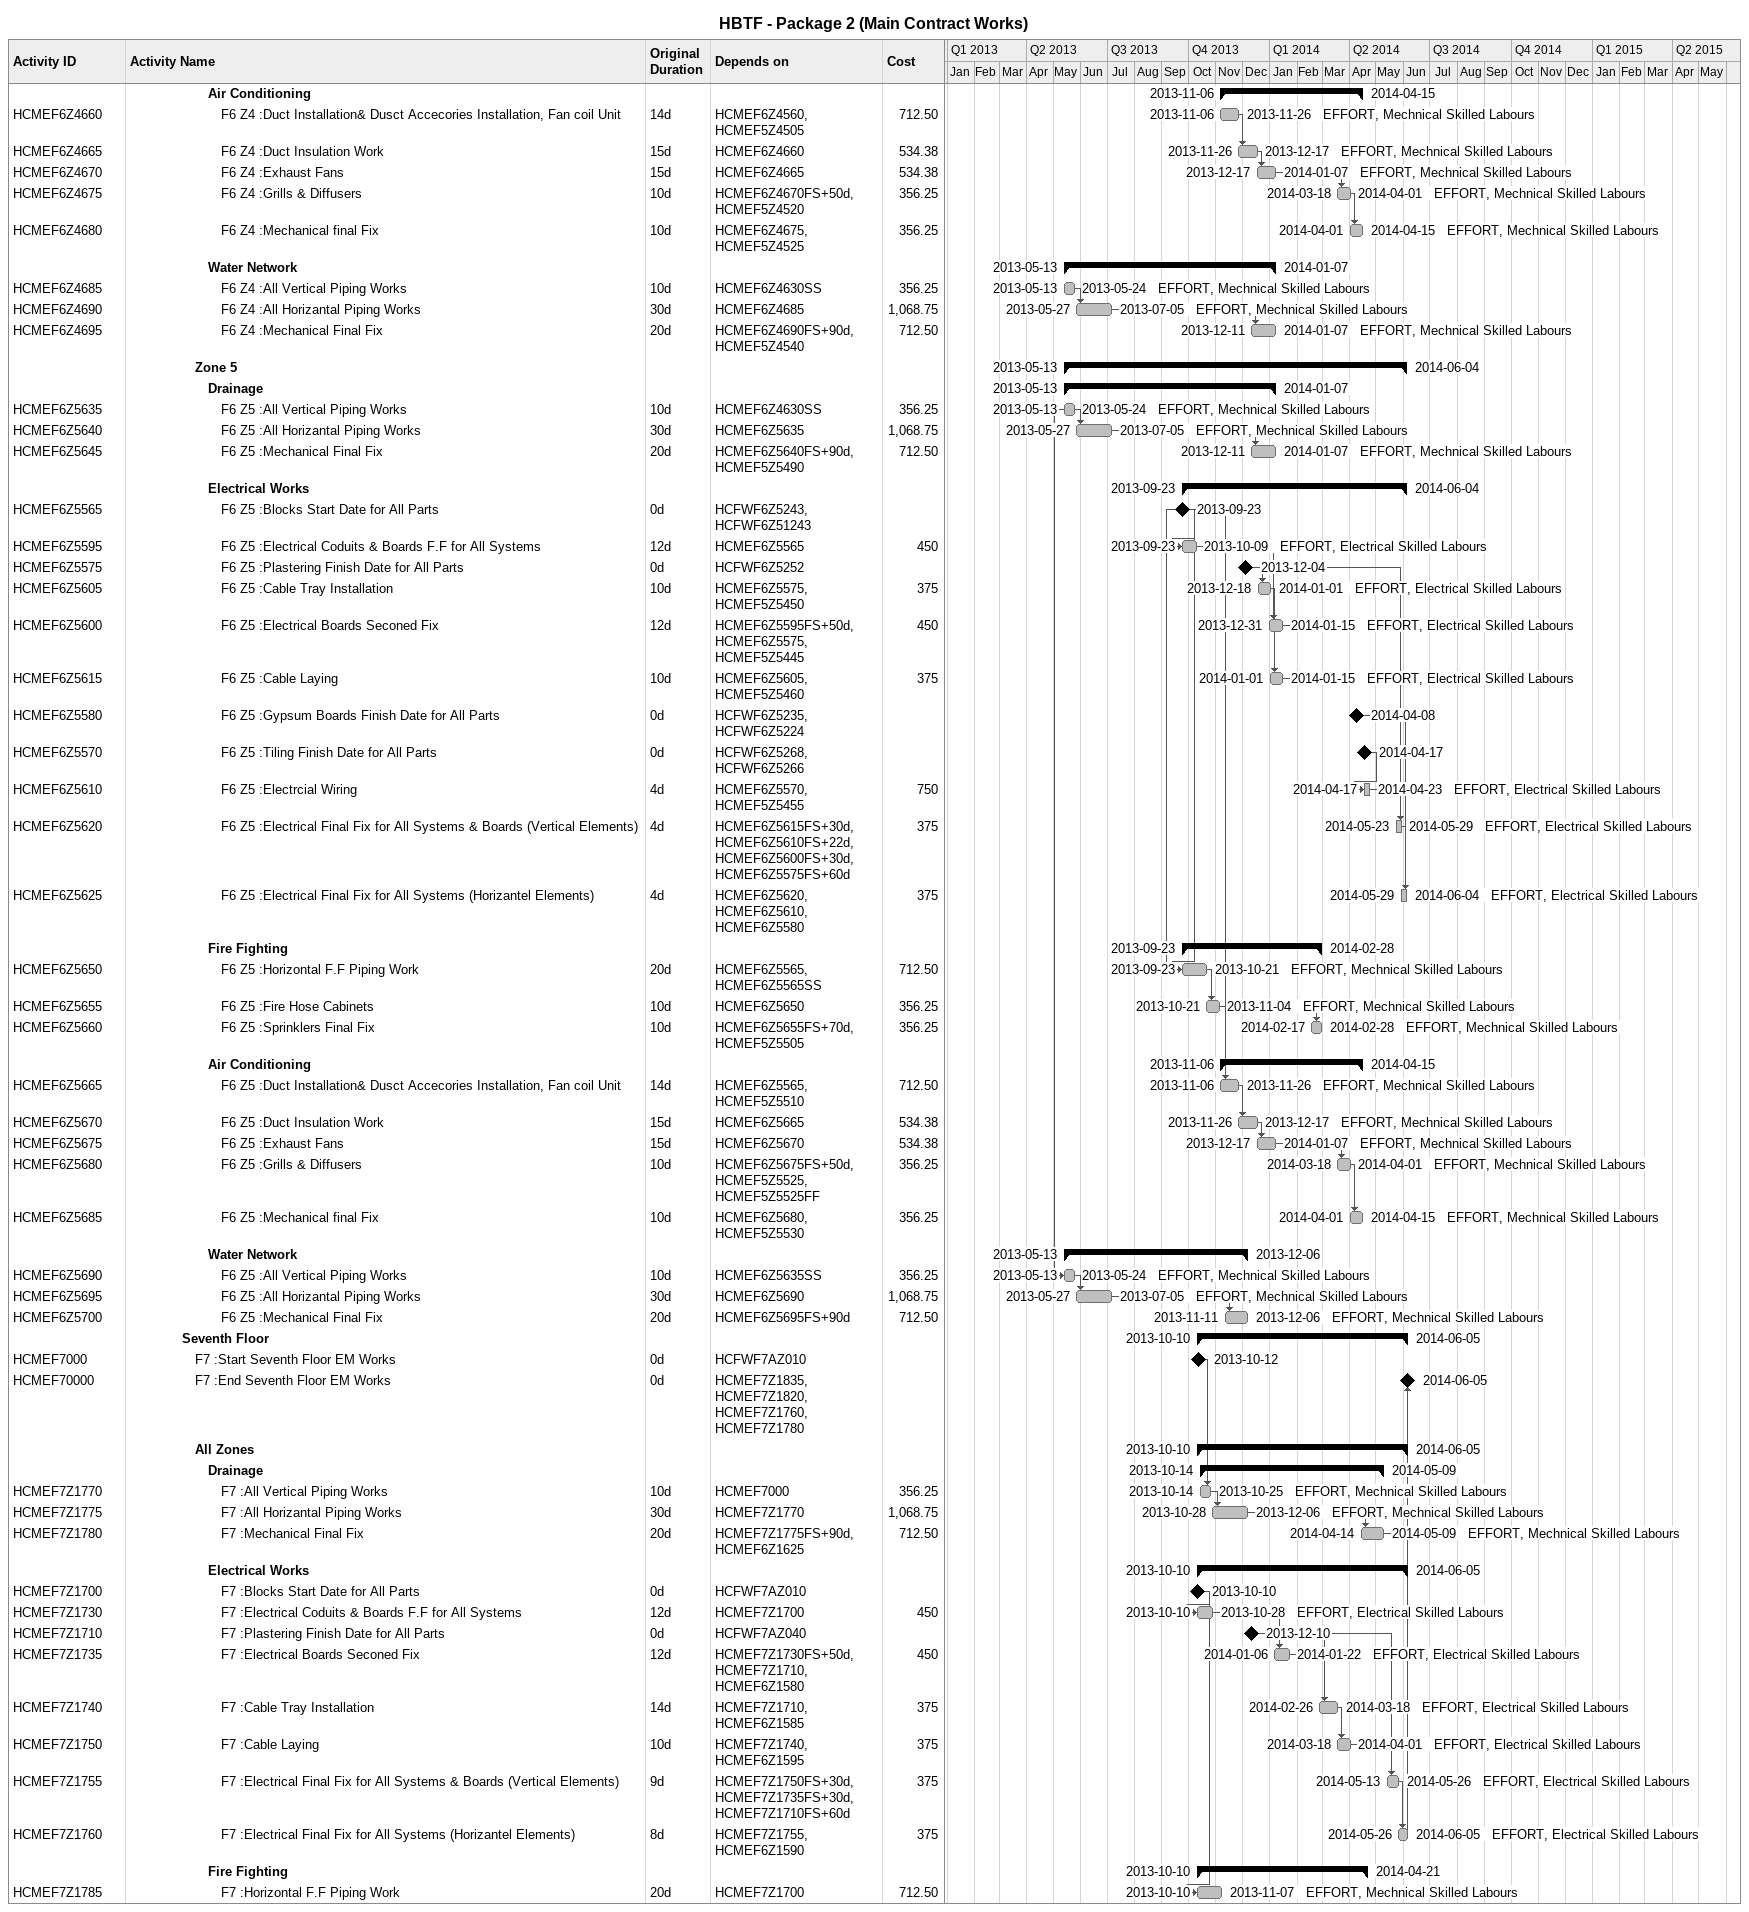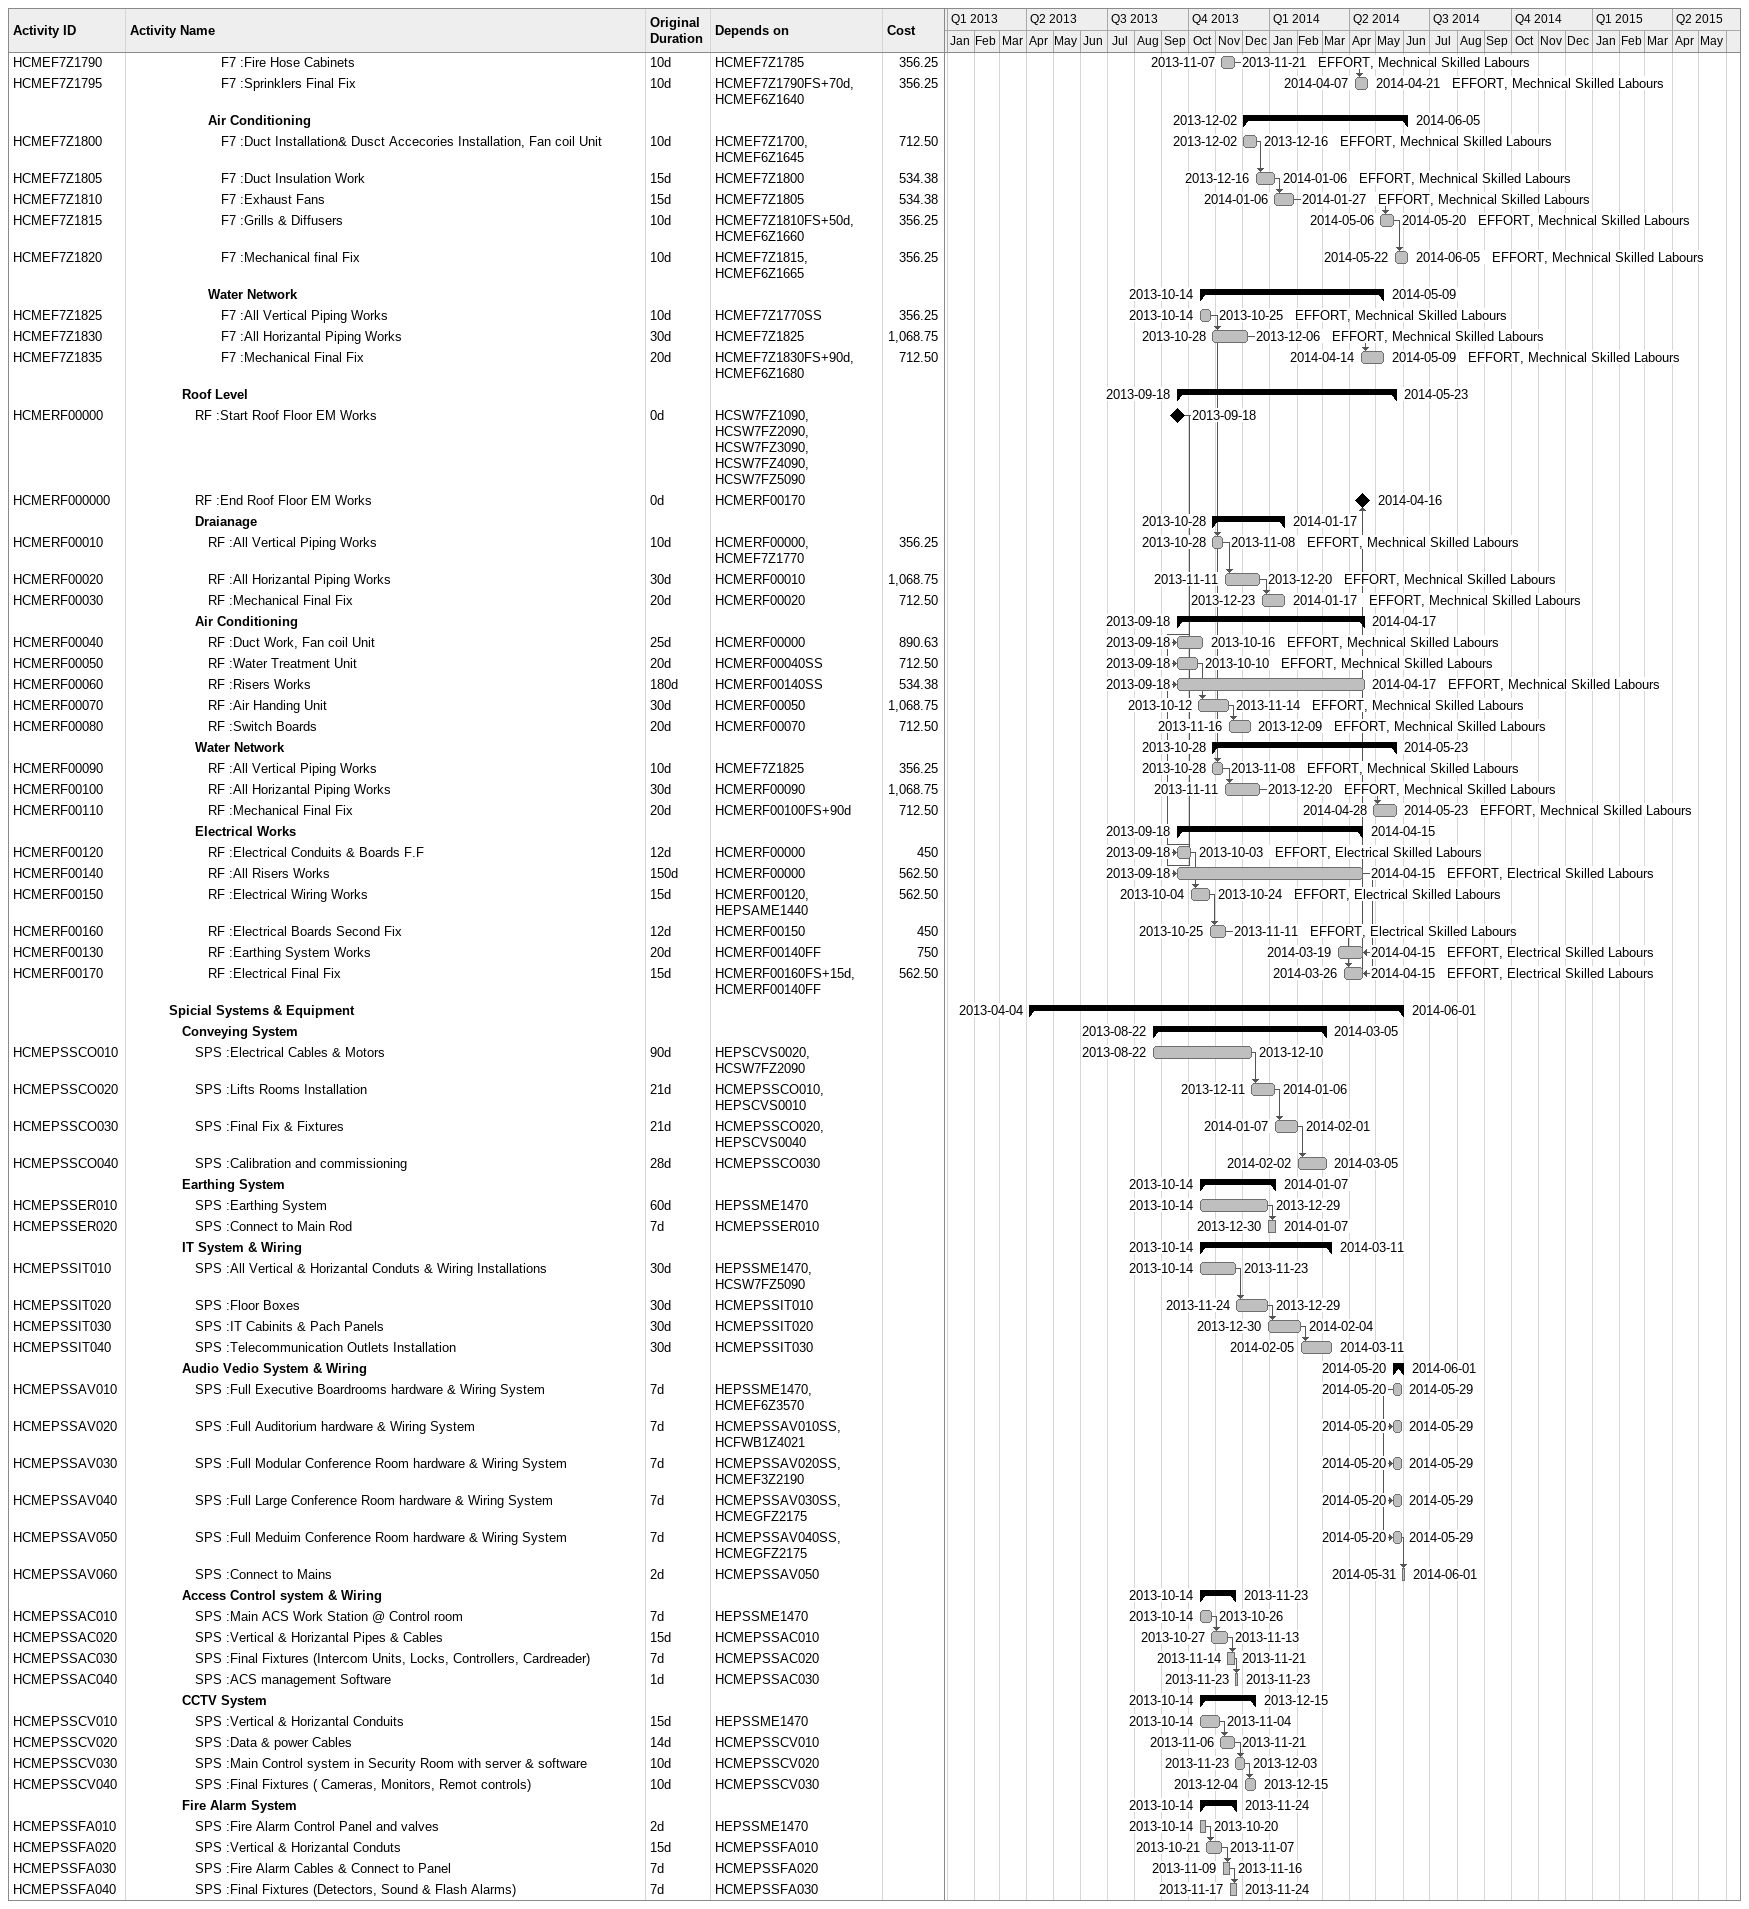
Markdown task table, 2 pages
HBTF - Package 2 (Main Contract Works)

| ID | Level | Task | Original duration | Start | Finish | Predecessors | Resources | Cost |
|---|---|---|---|---|---|---|---|---|
|  | 7 | **Air Conditioning** |  | 2013-11-06 | 2014-04-15 |  |  |  |
| HCMEF6Z4660 | 8 | F6 Z4 :Duct Installation& Dusct Accecories Installation, Fan coil Unit | 14d | 2013-11-06 | 2013-11-26 | HCMEF6Z4560, HCMEF5Z4505 | EFFORT, Mechnical Skilled Labours | 712.50 |
| HCMEF6Z4665 | 8 | F6 Z4 :Duct Insulation Work | 15d | 2013-11-26 | 2013-12-17 | HCMEF6Z4660 | EFFORT, Mechnical Skilled Labours | 534.38 |
| HCMEF6Z4670 | 8 | F6 Z4 :Exhaust Fans | 15d | 2013-12-17 | 2014-01-07 | HCMEF6Z4665 | EFFORT, Mechnical Skilled Labours | 534.38 |
| HCMEF6Z4675 | 8 | F6 Z4 :Grills & Diffusers | 10d | 2014-03-18 | 2014-04-01 | HCMEF6Z4670FS+50d, HCMEF5Z4520 | EFFORT, Mechnical Skilled Labours | 356.25 |
| HCMEF6Z4680 | 8 | F6 Z4 :Mechanical final Fix | 10d | 2014-04-01 | 2014-04-15 | HCMEF6Z4675, HCMEF5Z4525 | EFFORT, Mechnical Skilled Labours | 356.25 |
|  | 7 | **Water Network** |  | 2013-05-13 | 2014-01-07 |  |  |  |
| HCMEF6Z4685 | 8 | F6 Z4 :All Vertical Piping Works | 10d | 2013-05-13 | 2013-05-24 | HCMEF6Z4630SS | EFFORT, Mechnical Skilled Labours | 356.25 |
| HCMEF6Z4690 | 8 | F6 Z4 :All Horizantal Piping Works | 30d | 2013-05-27 | 2013-07-05 | HCMEF6Z4685 | EFFORT, Mechnical Skilled Labours | 1068.75 |
| HCMEF6Z4695 | 8 | F6 Z4 :Mechanical Final Fix | 20d | 2013-12-11 | 2014-01-07 | HCMEF6Z4690FS+90d, HCMEF5Z4540 | EFFORT, Mechnical Skilled Labours | 712.50 |
|  | 6 | **Zone 5** |  | 2013-05-13 | 2014-06-04 |  |  |  |
|  | 7 | **Drainage** |  | 2013-05-13 | 2014-01-07 |  |  |  |
| HCMEF6Z5635 | 8 | F6 Z5 :All Vertical Piping Works | 10d | 2013-05-13 | 2013-05-24 | HCMEF6Z4630SS | EFFORT, Mechnical Skilled Labours | 356.25 |
| HCMEF6Z5640 | 8 | F6 Z5 :All Horizantal Piping Works | 30d | 2013-05-27 | 2013-07-05 | HCMEF6Z5635 | EFFORT, Mechnical Skilled Labours | 1068.75 |
| HCMEF6Z5645 | 8 | F6 Z5 :Mechanical Final Fix | 20d | 2013-12-11 | 2014-01-07 | HCMEF6Z5640FS+90d, HCMEF5Z5490 | EFFORT, Mechnical Skilled Labours | 712.50 |
|  | 7 | **Electrical Works** |  | 2013-09-23 | 2014-06-04 |  |  |  |
| HCMEF6Z5565 | 8 | F6 Z5 :Blocks Start Date for All Parts | 0d | 2013-09-23 | 2013-09-23 | HCFWF6Z5243, HCFWF6Z51243 |  |  |
| HCMEF6Z5595 | 8 | F6 Z5 :Electrical Coduits & Boards F.F for All Systems | 12d | 2013-09-23 | 2013-10-09 | HCMEF6Z5565 | EFFORT, Electrical Skilled Labours | 450 |
| HCMEF6Z5575 | 8 | F6 Z5 :Plastering Finish Date for All Parts | 0d | 2013-12-04 | 2013-12-04 | HCFWF6Z5252 |  |  |
| HCMEF6Z5605 | 8 | F6 Z5 :Cable Tray Installation | 10d | 2013-12-18 | 2014-01-01 | HCMEF6Z5575, HCMEF5Z5450 | EFFORT, Electrical Skilled Labours | 375 |
| HCMEF6Z5600 | 8 | F6 Z5 :Electrical Boards Seconed Fix | 12d | 2013-12-31 | 2014-01-15 | HCMEF6Z5595FS+50d, HCMEF6Z5575, HCMEF5Z5445 | EFFORT, Electrical Skilled Labours | 450 |
| HCMEF6Z5615 | 8 | F6 Z5 :Cable Laying | 10d | 2014-01-01 | 2014-01-15 | HCMEF6Z5605, HCMEF5Z5460 | EFFORT, Electrical Skilled Labours | 375 |
| HCMEF6Z5580 | 8 | F6 Z5 :Gypsum Boards Finish Date for All Parts | 0d | 2014-04-08 | 2014-04-08 | HCFWF6Z5235, HCFWF6Z5224 |  |  |
| HCMEF6Z5570 | 8 | F6 Z5 :Tiling Finish Date for All Parts | 0d | 2014-04-17 | 2014-04-17 | HCFWF6Z5268, HCFWF6Z5266 |  |  |
| HCMEF6Z5610 | 8 | F6 Z5 :Electrcial Wiring | 4d | 2014-04-17 | 2014-04-23 | HCMEF6Z5570, HCMEF5Z5455 | EFFORT, Electrical Skilled Labours | 750 |
| HCMEF6Z5620 | 8 | F6 Z5 :Electrical Final Fix for All Systems & Boards (Vertical Elements) | 4d | 2014-05-23 | 2014-05-29 | HCMEF6Z5615FS+30d, HCMEF6Z5610FS+22d, HCMEF6Z5600FS+30d, HCMEF6Z5575FS+60d | EFFORT, Electrical Skilled Labours | 375 |
| HCMEF6Z5625 | 8 | F6 Z5 :Electrical Final Fix for All Systems (Horizantel Elements) | 4d | 2014-05-29 | 2014-06-04 | HCMEF6Z5620, HCMEF6Z5610, HCMEF6Z5580 | EFFORT, Electrical Skilled Labours | 375 |
|  | 7 | **Fire Fighting** |  | 2013-09-23 | 2014-02-28 |  |  |  |
| HCMEF6Z5650 | 8 | F6 Z5 :Horizontal F.F Piping Work | 20d | 2013-09-23 | 2013-10-21 | HCMEF6Z5565, HCMEF6Z5565SS | EFFORT, Mechnical Skilled Labours | 712.50 |
| HCMEF6Z5655 | 8 | F6 Z5 :Fire Hose Cabinets | 10d | 2013-10-21 | 2013-11-04 | HCMEF6Z5650 | EFFORT, Mechnical Skilled Labours | 356.25 |
| HCMEF6Z5660 | 8 | F6 Z5 :Sprinklers Final Fix | 10d | 2014-02-17 | 2014-02-28 | HCMEF6Z5655FS+70d, HCMEF5Z5505 | EFFORT, Mechnical Skilled Labours | 356.25 |
|  | 7 | **Air Conditioning** |  | 2013-11-06 | 2014-04-15 |  |  |  |
| HCMEF6Z5665 | 8 | F6 Z5 :Duct Installation& Dusct Accecories Installation, Fan coil Unit | 14d | 2013-11-06 | 2013-11-26 | HCMEF6Z5565, HCMEF5Z5510 | EFFORT, Mechnical Skilled Labours | 712.50 |
| HCMEF6Z5670 | 8 | F6 Z5 :Duct Insulation Work | 15d | 2013-11-26 | 2013-12-17 | HCMEF6Z5665 | EFFORT, Mechnical Skilled Labours | 534.38 |
| HCMEF6Z5675 | 8 | F6 Z5 :Exhaust Fans | 15d | 2013-12-17 | 2014-01-07 | HCMEF6Z5670 | EFFORT, Mechnical Skilled Labours | 534.38 |
| HCMEF6Z5680 | 8 | F6 Z5 :Grills & Diffusers | 10d | 2014-03-18 | 2014-04-01 | HCMEF6Z5675FS+50d, HCMEF5Z5525, HCMEF5Z5525FF | EFFORT, Mechnical Skilled Labours | 356.25 |
| HCMEF6Z5685 | 8 | F6 Z5 :Mechanical final Fix | 10d | 2014-04-01 | 2014-04-15 | HCMEF6Z5680, HCMEF5Z5530 | EFFORT, Mechnical Skilled Labours | 356.25 |
|  | 7 | **Water Network** |  | 2013-05-13 | 2013-12-06 |  |  |  |
| HCMEF6Z5690 | 8 | F6 Z5 :All Vertical Piping Works | 10d | 2013-05-13 | 2013-05-24 | HCMEF6Z5635SS | EFFORT, Mechnical Skilled Labours | 356.25 |
| HCMEF6Z5695 | 8 | F6 Z5 :All Horizantal Piping Works | 30d | 2013-05-27 | 2013-07-05 | HCMEF6Z5690 | EFFORT, Mechnical Skilled Labours | 1068.75 |
| HCMEF6Z5700 | 8 | F6 Z5 :Mechanical Final Fix | 20d | 2013-11-11 | 2013-12-06 | HCMEF6Z5695FS+90d | EFFORT, Mechnical Skilled Labours | 712.50 |
|  | 5 | **Seventh Floor** |  | 2013-10-10 | 2014-06-05 |  |  |  |
| HCMEF7000 | 6 | F7 :Start Seventh Floor EM Works | 0d | 2013-10-12 | 2013-10-12 | HCFWF7AZ010 |  |  |
| HCMEF70000 | 6 | F7 :End Seventh Floor EM Works | 0d | 2014-06-05 | 2014-06-05 | HCMEF7Z1835, HCMEF7Z1820, HCMEF7Z1760, HCMEF7Z1780 |  |  |
|  | 6 | **All Zones** |  | 2013-10-10 | 2014-06-05 |  |  |  |
|  | 7 | **Drainage** |  | 2013-10-14 | 2014-05-09 |  |  |  |
| HCMEF7Z1770 | 8 | F7 :All Vertical Piping Works | 10d | 2013-10-14 | 2013-10-25 | HCMEF7000 | EFFORT, Mechnical Skilled Labours | 356.25 |
| HCMEF7Z1775 | 8 | F7 :All Horizantal Piping Works | 30d | 2013-10-28 | 2013-12-06 | HCMEF7Z1770 | EFFORT, Mechnical Skilled Labours | 1068.75 |
| HCMEF7Z1780 | 8 | F7 :Mechanical Final Fix | 20d | 2014-04-14 | 2014-05-09 | HCMEF7Z1775FS+90d, HCMEF6Z1625 | EFFORT, Mechnical Skilled Labours | 712.50 |
|  | 7 | **Electrical Works** |  | 2013-10-10 | 2014-06-05 |  |  |  |
| HCMEF7Z1700 | 8 | F7 :Blocks Start Date for All Parts | 0d | 2013-10-10 | 2013-10-10 | HCFWF7AZ010 |  |  |
| HCMEF7Z1730 | 8 | F7 :Electrical Coduits & Boards F.F for All Systems | 12d | 2013-10-10 | 2013-10-28 | HCMEF7Z1700 | EFFORT, Electrical Skilled Labours | 450 |
| HCMEF7Z1710 | 8 | F7 :Plastering Finish Date for All Parts | 0d | 2013-12-10 | 2013-12-10 | HCFWF7AZ040 |  |  |
| HCMEF7Z1735 | 8 | F7 :Electrical Boards Seconed Fix | 12d | 2014-01-06 | 2014-01-22 | HCMEF7Z1730FS+50d, HCMEF7Z1710, HCMEF6Z1580 | EFFORT, Electrical Skilled Labours | 450 |
| HCMEF7Z1740 | 8 | F7 :Cable Tray Installation | 14d | 2014-02-26 | 2014-03-18 | HCMEF7Z1710, HCMEF6Z1585 | EFFORT, Electrical Skilled Labours | 375 |
| HCMEF7Z1750 | 8 | F7 :Cable Laying | 10d | 2014-03-18 | 2014-04-01 | HCMEF7Z1740, HCMEF6Z1595 | EFFORT, Electrical Skilled Labours | 375 |
| HCMEF7Z1755 | 8 | F7 :Electrical Final Fix for All Systems & Boards (Vertical Elements) | 9d | 2014-05-13 | 2014-05-26 | HCMEF7Z1750FS+30d, HCMEF7Z1735FS+30d, HCMEF7Z1710FS+60d | EFFORT, Electrical Skilled Labours | 375 |
| HCMEF7Z1760 | 8 | F7 :Electrical Final Fix for All Systems (Horizantel Elements) | 8d | 2014-05-26 | 2014-06-05 | HCMEF7Z1755, HCMEF6Z1590 | EFFORT, Electrical Skilled Labours | 375 |
|  | 7 | **Fire Fighting** |  | 2013-10-10 | 2014-04-21 |  |  |  |
| HCMEF7Z1785 | 8 | F7 :Horizontal F.F Piping Work | 20d | 2013-10-10 | 2013-11-07 | HCMEF7Z1700 | EFFORT, Mechnical Skilled Labours | 712.50 |
| HCMEF7Z1790 | 8 | F7 :Fire Hose Cabinets | 10d | 2013-11-07 | 2013-11-21 | HCMEF7Z1785 | EFFORT, Mechnical Skilled Labours | 356.25 |
| HCMEF7Z1795 | 8 | F7 :Sprinklers Final Fix | 10d | 2014-04-07 | 2014-04-21 | HCMEF7Z1790FS+70d, HCMEF6Z1640 | EFFORT, Mechnical Skilled Labours | 356.25 |
|  | 7 | **Air Conditioning** |  | 2013-12-02 | 2014-06-05 |  |  |  |
| HCMEF7Z1800 | 8 | F7 :Duct Installation& Dusct Accecories Installation, Fan coil Unit | 10d | 2013-12-02 | 2013-12-16 | HCMEF7Z1700, HCMEF6Z1645 | EFFORT, Mechnical Skilled Labours | 712.50 |
| HCMEF7Z1805 | 8 | F7 :Duct Insulation Work | 15d | 2013-12-16 | 2014-01-06 | HCMEF7Z1800 | EFFORT, Mechnical Skilled Labours | 534.38 |
| HCMEF7Z1810 | 8 | F7 :Exhaust Fans | 15d | 2014-01-06 | 2014-01-27 | HCMEF7Z1805 | EFFORT, Mechnical Skilled Labours | 534.38 |
| HCMEF7Z1815 | 8 | F7 :Grills & Diffusers | 10d | 2014-05-06 | 2014-05-20 | HCMEF7Z1810FS+50d, HCMEF6Z1660 | EFFORT, Mechnical Skilled Labours | 356.25 |
| HCMEF7Z1820 | 8 | F7 :Mechanical final Fix | 10d | 2014-05-22 | 2014-06-05 | HCMEF7Z1815, HCMEF6Z1665 | EFFORT, Mechnical Skilled Labours | 356.25 |
|  | 7 | **Water Network** |  | 2013-10-14 | 2014-05-09 |  |  |  |
| HCMEF7Z1825 | 8 | F7 :All Vertical Piping Works | 10d | 2013-10-14 | 2013-10-25 | HCMEF7Z1770SS | EFFORT, Mechnical Skilled Labours | 356.25 |
| HCMEF7Z1830 | 8 | F7 :All Horizantal Piping Works | 30d | 2013-10-28 | 2013-12-06 | HCMEF7Z1825 | EFFORT, Mechnical Skilled Labours | 1068.75 |
| HCMEF7Z1835 | 8 | F7 :Mechanical Final Fix | 20d | 2014-04-14 | 2014-05-09 | HCMEF7Z1830FS+90d, HCMEF6Z1680 | EFFORT, Mechnical Skilled Labours | 712.50 |
|  | 5 | **Roof Level** |  | 2013-09-18 | 2014-05-23 |  |  |  |
| HCMERF00000 | 6 | RF :Start Roof Floor EM Works | 0d | 2013-09-18 | 2013-09-18 | HCSW7FZ1090, HCSW7FZ2090, HCSW7FZ3090, HCSW7FZ4090, HCSW7FZ5090 |  |  |
| HCMERF000000 | 6 | RF :End Roof Floor EM Works | 0d | 2014-04-16 | 2014-04-16 | HCMERF00170 |  |  |
|  | 6 | **Draianage** |  | 2013-10-28 | 2014-01-17 |  |  |  |
| HCMERF00010 | 7 | RF :All Vertical Piping Works | 10d | 2013-10-28 | 2013-11-08 | HCMERF00000, HCMEF7Z1770 | EFFORT, Mechnical Skilled Labours | 356.25 |
| HCMERF00020 | 7 | RF :All Horizantal Piping Works | 30d | 2013-11-11 | 2013-12-20 | HCMERF00010 | EFFORT, Mechnical Skilled Labours | 1068.75 |
| HCMERF00030 | 7 | RF :Mechanical Final Fix | 20d | 2013-12-23 | 2014-01-17 | HCMERF00020 | EFFORT, Mechnical Skilled Labours | 712.50 |
|  | 6 | **Air Conditioning** |  | 2013-09-18 | 2014-04-17 |  |  |  |
| HCMERF00040 | 7 | RF :Duct Work, Fan coil Unit | 25d | 2013-09-18 | 2013-10-16 | HCMERF00000 | EFFORT, Mechnical Skilled Labours | 890.63 |
| HCMERF00050 | 7 | RF :Water Treatment Unit | 20d | 2013-09-18 | 2013-10-10 | HCMERF00040SS | EFFORT, Mechnical Skilled Labours | 712.50 |
| HCMERF00060 | 7 | RF :Risers Works | 180d | 2013-09-18 | 2014-04-17 | HCMERF00140SS | EFFORT, Mechnical Skilled Labours | 534.38 |
| HCMERF00070 | 7 | RF :Air Handing Unit | 30d | 2013-10-12 | 2013-11-14 | HCMERF00050 | EFFORT, Mechnical Skilled Labours | 1068.75 |
| HCMERF00080 | 7 | RF :Switch Boards | 20d | 2013-11-16 | 2013-12-09 | HCMERF00070 | EFFORT, Mechnical Skilled Labours | 712.50 |
|  | 6 | **Water Network** |  | 2013-10-28 | 2014-05-23 |  |  |  |
| HCMERF00090 | 7 | RF :All Vertical Piping Works | 10d | 2013-10-28 | 2013-11-08 | HCMEF7Z1825 | EFFORT, Mechnical Skilled Labours | 356.25 |
| HCMERF00100 | 7 | RF :All Horizantal Piping Works | 30d | 2013-11-11 | 2013-12-20 | HCMERF00090 | EFFORT, Mechnical Skilled Labours | 1068.75 |
| HCMERF00110 | 7 | RF :Mechanical Final Fix | 20d | 2014-04-28 | 2014-05-23 | HCMERF00100FS+90d | EFFORT, Mechnical Skilled Labours | 712.50 |
|  | 6 | **Electrical Works** |  | 2013-09-18 | 2014-04-15 |  |  |  |
| HCMERF00120 | 7 | RF :Electrical Conduits & Boards F.F | 12d | 2013-09-18 | 2013-10-03 | HCMERF00000 | EFFORT, Electrical Skilled Labours | 450 |
| HCMERF00140 | 7 | RF :All Risers Works | 150d | 2013-09-18 | 2014-04-15 | HCMERF00000 | EFFORT, Electrical Skilled Labours | 562.50 |
| HCMERF00150 | 7 | RF :Electrical Wiring Works | 15d | 2013-10-04 | 2013-10-24 | HCMERF00120, HEPSAME1440 | EFFORT, Electrical Skilled Labours | 562.50 |
| HCMERF00160 | 7 | RF :Electrical Boards Second Fix | 12d | 2013-10-25 | 2013-11-11 | HCMERF00150 | EFFORT, Electrical Skilled Labours | 450 |
| HCMERF00130 | 7 | RF :Earthing System Works | 20d | 2014-03-19 | 2014-04-15 | HCMERF00140FF | EFFORT, Electrical Skilled Labours | 750 |
| HCMERF00170 | 7 | RF :Electrical Final Fix | 15d | 2014-03-26 | 2014-04-15 | HCMERF00160FS+15d, HCMERF00140FF | EFFORT, Electrical Skilled Labours | 562.50 |
|  | 4 | **Spicial Systems & Equipment** |  | 2013-04-04 | 2014-06-01 |  |  |  |
|  | 5 | **Conveying System** |  | 2013-08-22 | 2014-03-05 |  |  |  |
| HCMEPSSCO010 | 6 | SPS :Electrical Cables & Motors | 90d | 2013-08-22 | 2013-12-10 | HEPSCVS0020, HCSW7FZ2090 |  |  |
| HCMEPSSCO020 | 6 | SPS :Lifts Rooms Installation | 21d | 2013-12-11 | 2014-01-06 | HCMEPSSCO010, HEPSCVS0010 |  |  |
| HCMEPSSCO030 | 6 | SPS :Final Fix & Fixtures | 21d | 2014-01-07 | 2014-02-01 | HCMEPSSCO020, HEPSCVS0040 |  |  |
| HCMEPSSCO040 | 6 | SPS :Calibration and commissioning | 28d | 2014-02-02 | 2014-03-05 | HCMEPSSCO030 |  |  |
|  | 5 | **Earthing System** |  | 2013-10-14 | 2014-01-07 |  |  |  |
| HCMEPSSER010 | 6 | SPS :Earthing System | 60d | 2013-10-14 | 2013-12-29 | HEPSSME1470 |  |  |
| HCMEPSSER020 | 6 | SPS :Connect to Main Rod | 7d | 2013-12-30 | 2014-01-07 | HCMEPSSER010 |  |  |
|  | 5 | **IT System & Wiring** |  | 2013-10-14 | 2014-03-11 |  |  |  |
| HCMEPSSIT010 | 6 | SPS :All Vertical & Horizantal Conduts & Wiring Installations | 30d | 2013-10-14 | 2013-11-23 | HEPSSME1470, HCSW7FZ5090 |  |  |
| HCMEPSSIT020 | 6 | SPS :Floor Boxes | 30d | 2013-11-24 | 2013-12-29 | HCMEPSSIT010 |  |  |
| HCMEPSSIT030 | 6 | SPS :IT Cabinits & Pach Panels | 30d | 2013-12-30 | 2014-02-04 | HCMEPSSIT020 |  |  |
| HCMEPSSIT040 | 6 | SPS :Telecommunication Outlets Installation | 30d | 2014-02-05 | 2014-03-11 | HCMEPSSIT030 |  |  |
|  | 5 | **Audio Vedio System & Wiring** |  | 2014-05-20 | 2014-06-01 |  |  |  |
| HCMEPSSAV010 | 6 | SPS :Full Executive Boardrooms hardware & Wiring System | 7d | 2014-05-20 | 2014-05-29 | HEPSSME1470, HCMEF6Z3570 |  |  |
| HCMEPSSAV020 | 6 | SPS :Full Auditorium hardware & Wiring System | 7d | 2014-05-20 | 2014-05-29 | HCMEPSSAV010SS, HCFWB1Z4021 |  |  |
| HCMEPSSAV030 | 6 | SPS :Full Modular Conference Room hardware & Wiring System | 7d | 2014-05-20 | 2014-05-29 | HCMEPSSAV020SS, HCMEF3Z2190 |  |  |
| HCMEPSSAV040 | 6 | SPS :Full Large Conference Room hardware & Wiring System | 7d | 2014-05-20 | 2014-05-29 | HCMEPSSAV030SS, HCMEGFZ2175 |  |  |
| HCMEPSSAV050 | 6 | SPS :Full Meduim Conference Room hardware & Wiring System | 7d | 2014-05-20 | 2014-05-29 | HCMEPSSAV040SS, HCMEGFZ2175 |  |  |
| HCMEPSSAV060 | 6 | SPS :Connect to Mains | 2d | 2014-05-31 | 2014-06-01 | HCMEPSSAV050 |  |  |
|  | 5 | **Access Control system & Wiring** |  | 2013-10-14 | 2013-11-23 |  |  |  |
| HCMEPSSAC010 | 6 | SPS :Main ACS Work Station @ Control room | 7d | 2013-10-14 | 2013-10-26 | HEPSSME1470 |  |  |
| HCMEPSSAC020 | 6 | SPS :Vertical & Horizantal Pipes & Cables | 15d | 2013-10-27 | 2013-11-13 | HCMEPSSAC010 |  |  |
| HCMEPSSAC030 | 6 | SPS :Final Fixtures (Intercom Units, Locks, Controllers, Cardreader) | 7d | 2013-11-14 | 2013-11-21 | HCMEPSSAC020 |  |  |
| HCMEPSSAC040 | 6 | SPS :ACS management Software | 1d | 2013-11-23 | 2013-11-23 | HCMEPSSAC030 |  |  |
|  | 5 | **CCTV System** |  | 2013-10-14 | 2013-12-15 |  |  |  |
| HCMEPSSCV010 | 6 | SPS :Vertical & Horizantal Conduits | 15d | 2013-10-14 | 2013-11-04 | HEPSSME1470 |  |  |
| HCMEPSSCV020 | 6 | SPS :Data & power Cables | 14d | 2013-11-06 | 2013-11-21 | HCMEPSSCV010 |  |  |
| HCMEPSSCV030 | 6 | SPS :Main Control system in Security Room with server & software | 10d | 2013-11-23 | 2013-12-03 | HCMEPSSCV020 |  |  |
| HCMEPSSCV040 | 6 | SPS :Final Fixtures ( Cameras, Monitors, Remot controls) | 10d | 2013-12-04 | 2013-12-15 | HCMEPSSCV030 |  |  |
|  | 5 | **Fire Alarm System** |  | 2013-10-14 | 2013-11-24 |  |  |  |
| HCMEPSSFA010 | 6 | SPS :Fire Alarm Control Panel and valves | 2d | 2013-10-14 | 2013-10-20 | HEPSSME1470 |  |  |
| HCMEPSSFA020 | 6 | SPS :Vertical & Horizantal Conduts | 15d | 2013-10-21 | 2013-11-07 | HCMEPSSFA010 |  |  |
| HCMEPSSFA030 | 6 | SPS :Fire Alarm Cables & Connect to Panel | 7d | 2013-11-09 | 2013-11-16 | HCMEPSSFA020 |  |  |
| HCMEPSSFA040 | 6 | SPS :Final Fixtures (Detectors, Sound & Flash Alarms) | 7d | 2013-11-17 | 2013-11-24 | HCMEPSSFA030 |  |  |
